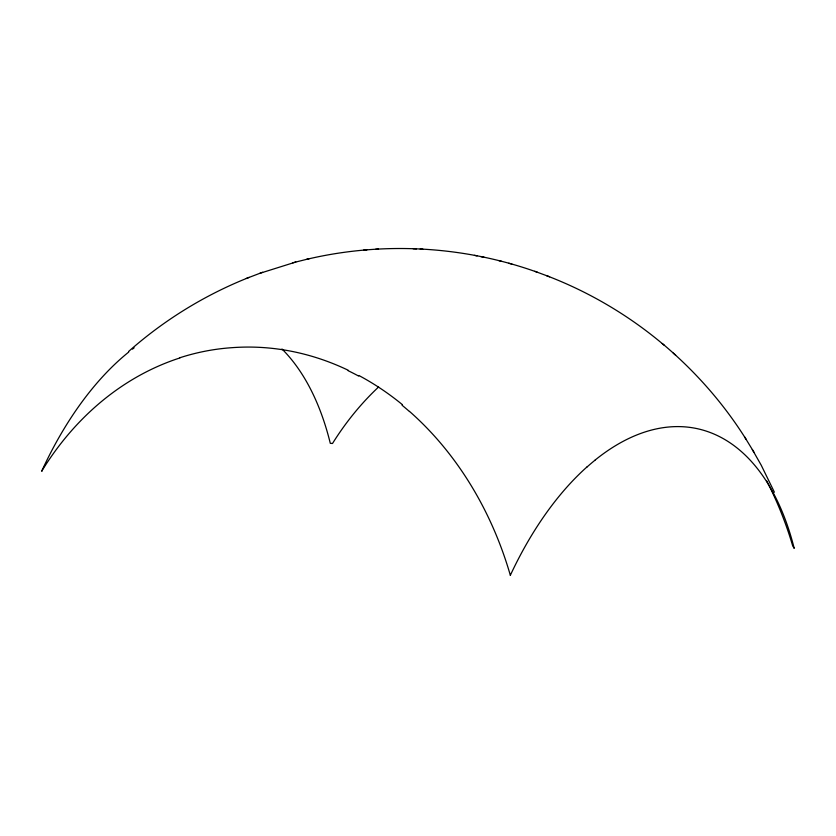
<?xml version="1.0" encoding="UTF-8"?>
<svg xmlns="http://www.w3.org/2000/svg" width="836" height="836" viewBox="0 0 836 836"><rect width="100%" height="100%" fill="white"/><g stroke="black" fill="none" stroke-linecap="round" stroke-linejoin="round"><path stroke-width="1.25" d="M128.587 351.496C164.075 320.052 205.06 294.826 249.138 277.374M259.933 273.288L295.777 262.034M246.275 278.482L262.608 272.254M179.907 357.923L175.654 359.355A325.695 267.102 84.1 0 0 41.79 471.023L41.936 471.17M306.509 259.369C382.585 241.322 463.834 245.868 537.423 272.275M292.757 262.797L309.278 258.679M363.566 250.131L366.826 249.901M375.604 249.264L378.405 249.065M420.174 249.044L422.849 249.17M413.13 248.741L416.474 248.888M474.451 255.356L477.063 255.868M480.836 256.61L484.096 257.248M498.925 260.633L501.548 261.334M508.758 263.236L511.893 264.082M546.556 275.671C589.432 292.015 629.477 315.757 664.463 345.435M534.768 271.292L549.576 276.779M662.258 343.512C694.904 370.881 723.443 403.213 746.088 439.318M673.293 353.137L675.624 355.164M752.306 449.528L761.241 465.234L774.397 492.216M744.521 436.789L753.905 452.13M41.842 471.013L41.8 470.94A292.172 163.689 -77.3 0 1 128.723 352.05M378.603 386.974A320.899 263.047 84.3 0 0 332.498 443.498L330.293 443.32A292.172 163.689 -77.3 0 0 281.993 348.988M766.633 480.794A320.899 263.047 84.3 0 1 792.747 546.044A380.349 56.879 6.8 0 1 794.2 548.364A288.713 161.745 -77.3 0 0 594.887 460.249M510.347 575.272A289.099 161.996 -77.3 0 1 586.914 466.99M409.504 411.396A325.695 266.768 84.3 0 1 510.357 575.346M586.935 467.084A287.166 160.805 -77.3 0 1 594.898 460.291M402.064 405.23A331.902 272.369 84.5 0 1 409.441 411.511M358.895 375.51A321.818 264.312 84.7 0 1 402.377 404.645M348.131 370.693A338.162 276.653 83.8 0 1 358.696 376.095M348.257 370.264A325.068 266.694 84.6 0 0 239.629 347.243A338.162 277.207 84.1 0 0 232.053 347.671A321.808 263.779 83.9 0 0 179.865 357.745M132.443 349.124A292.172 163.689 -77.3 0 1 134.136 347.839"/></g></svg>
